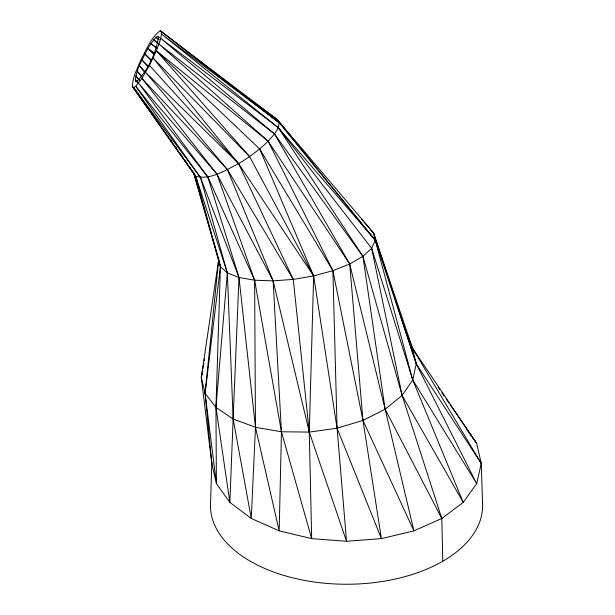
<?xml version="1.0" encoding="UTF-8"?>
<svg xmlns="http://www.w3.org/2000/svg" width="615" height="615" viewBox="0 0 615 615"><rect width="100%" height="100%" fill="white"/><g stroke="black" fill="none" stroke-linecap="round" stroke-linejoin="round"><path stroke-width="0.92" d="M442.769 561.234L441.808 518.491L402.11 395.445L362.919 256.347L274.498 133.932L158.924 44.019L268.163 141.212L332.9 270.669L362.95 420.422L413.91 530.853L385.128 409.244L349.704 263.989L268.163 141.212L156.341 50.753L149.483 65.436L141.934 78.428L216.957 174.153L254.625 280.217L281.439 431.776L311.674 538.625L309.276 432.084L313.65 275.92L259.661 148.945L156.341 50.753C158.47 44.526 161.899 38.199 161.345 31.442L160.2 30.75C150.667 37.869 146.355 50.023 140.758 60.17C137.391 68.711 132.256 77.367 132.532 86.792L195.739 176.29L227.342 272.883L233.131 418.992L229.864 502.378L251.274 518.491L279.179 530.853L311.674 538.625L346.545 541.277L381.415 538.625L413.91 530.853L441.808 518.491L463.218 502.378L476.679 483.621L481.268 463.487L476.679 443.361L412.481 348.205L406.077 331.247M211.491 458.729L211.814 463.487L210.453 505.676A136.092 78.574 0 0 0 346.545 584.25A136.092 78.574 0 0 0 482.629 505.676L481.268 463.487L412.481 348.205L373.574 232.962L277.111 119.418L160.2 30.75L279.133 122.654L375.273 240.288L416.27 363.849L476.679 483.621L412.734 379.962L371.644 248.268L278.241 127.605L161.514 34.025L279.133 122.654C278.726 130.249 272.837 135.807 268.163 141.212C259.284 149.899 249.206 157.232 238.605 163.667C225.544 170.024 210.876 180.333 195.739 176.29L133.686 87.484L132.532 86.792L195.739 176.29L220.424 266.71L215.95 407.384L216.403 483.621L229.864 502.378L215.95 407.384L227.342 272.883L200.536 177.589L135.738 86.246L141.934 78.428L227.481 169.648L293.263 279.402L309.276 432.084L346.545 541.277L337.074 428.209L332.9 270.669L259.661 148.945M218.725 259.376L205.095 393.277L211.814 463.487L216.403 483.621L205.095 393.277L201.305 377.633L218.725 259.376L193.725 173.061L188.836 165.981M211.814 463.487L201.305 377.633L203.819 362.558M204.134 360.674L204.449 358.791M201.305 377.633L202.681 371.368M196.031 179.365L193.725 173.061L220.424 266.71L227.342 272.883L239.004 277.488L254.625 280.217L273.129 280.863L293.263 279.402L313.65 275.92L332.9 270.669L349.704 263.989L362.919 256.347L371.644 248.268L375.273 240.288L373.574 232.962L364.088 222.192M154.857 53.636L147.969 48.454C142.757 58.825 135.892 69.503 135.362 81.357L136.284 81.91C147.977 70.218 156.118 53.228 158.516 36.877L157.594 36.323L155.949 37.315L150.959 43.596L147.969 48.454L154.065 54.55M218.94 260.299L220.424 266.71L205.095 393.277L215.95 407.384L233.131 418.992L255.471 427.31L281.439 431.776L309.276 432.084L337.074 428.209L362.95 420.422L385.128 409.244L402.11 395.445L412.734 379.962L416.27 363.849L412.481 348.205M248.529 98.415L255.479 103.52M257.024 104.658L277.111 119.418L375.273 240.288L412.734 379.962L463.218 502.378L402.11 395.445L371.644 248.268M156.348 47.616L150.959 43.596L156.863 48.454M158.27 43.258L153.681 39.798L158.155 43.381M375.273 240.288L278.241 127.605L160.684 38.315L274.498 133.932L349.704 263.989L362.95 420.422L381.415 538.625L337.074 428.209L313.65 275.92L249.582 156.602L156.341 50.753M161.345 31.442L279.133 122.654L277.111 119.418M147.969 48.454L154.488 54.035M370.807 230.487L373.574 232.962L416.27 363.849L481.268 463.487M151.313 59.832L144.902 54.035L150.775 60.339M148.845 66.597L141.973 59.963L147.608 66.435M313.65 275.92L238.605 163.667L145.663 72.386L227.481 169.648L273.129 280.863L309.276 432.084M249.582 156.602L153.12 58.056L238.605 163.667L293.263 279.402M144.702 71.34L139.382 65.836L144.84 72.501M149.483 65.436L238.605 163.667M141.796 76.237L137.314 71.248L142.034 77.306M361.551 219.324L362.819 220.762M139.574 80.211L135.892 75.837L139.359 80.404M137.622 82.287L135.231 79.281L137.537 82.341M466.454 429.101L476.679 443.361L450.034 404.562M170.378 139.251L172.008 141.611M175.26 146.324L176.351 147.9M179.603 152.612L182.324 156.548M184.492 159.692L187.752 164.413M438.065 387.15L439.694 389.518M441.87 392.685L444.045 395.852M446.221 399.02L448.942 402.979M278.241 127.605L362.919 256.347L385.128 409.244L441.808 518.491M281.439 431.776L279.179 530.853L255.471 427.31L239.004 277.488L207.77 176.859L138.552 83.156L216.957 174.153L273.129 280.863L281.439 431.776M239.004 277.488L233.131 418.992L251.274 518.491L255.471 427.31L254.625 280.217L207.77 176.859L135.738 86.246L133.686 87.484L200.536 177.589L239.004 277.488M158.985 39.675L155.949 37.315L158.939 39.691M159.093 37.515L157.594 36.323L159.085 37.523"/></g></svg>
